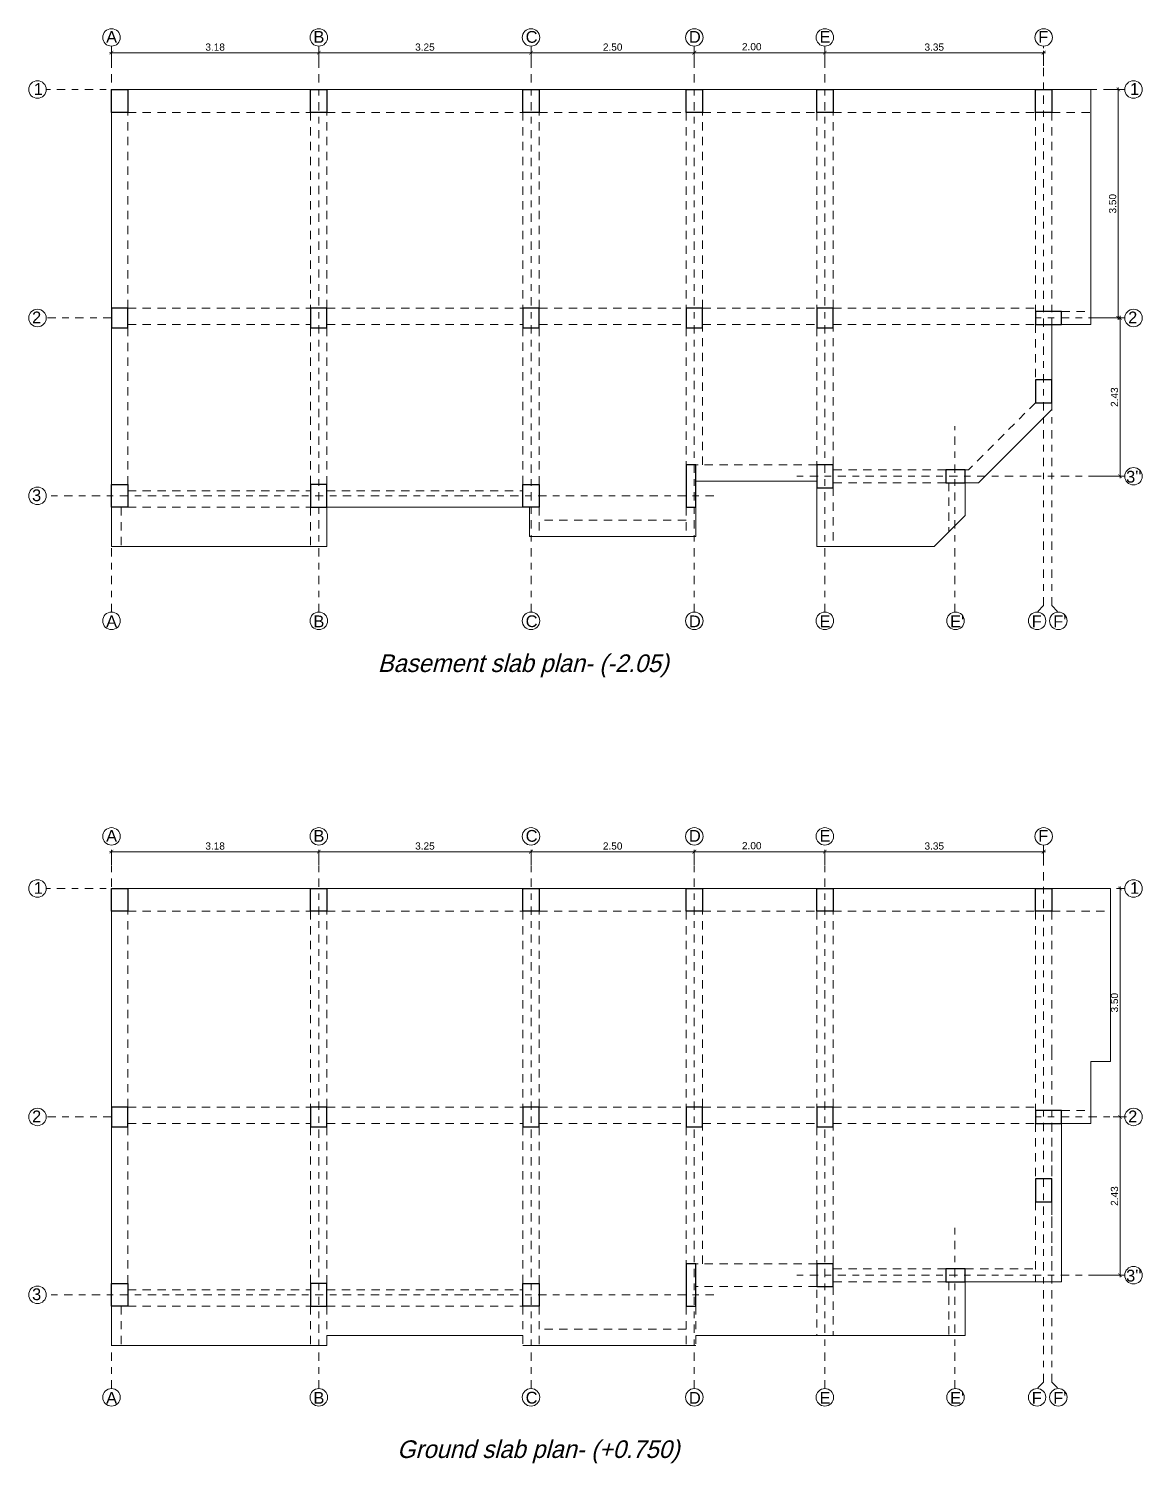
# Model space of a CAD drawing. Header units: millimetres. Extents: x 3790 to 7711, y 1449 to 3132.
# Drawn here: x 3789.94 to 3806.99, y 1458.86 to 1480.84 of the extents above; entities that cross this region are included whole.
import ezdxf

# ---------------------------------------------------------------- set-up
doc = ezdxf.new("R2010")
doc.units = ezdxf.units.MM
doc.header["$PDMODE"] = 3
doc.linetypes.add('DASHDOTX2', pattern=[50.8, 25.4, -12.7, 0, -12.7])
doc.linetypes.add('HIDDEN', pattern=[9.525, 6.35, -3.175])
for name, color, linetype, lineweight in [('cotas', 7, 'Continuous', 5), ('EJES', 20, 'DASHDOTX2', 9), ('pluma 1', 1, 'Continuous', 9), ('pluma 2.5', 30, 'Continuous', 25), ('proyecciones', 32, 'HIDDEN', 9), ('TEXTO', 7, 'Continuous', 9)]:
    doc.layers.add(name, color=color, linetype=linetype, lineweight=lineweight)
doc.styles.get("Standard").update_dxf_attribs({"font": 'arial.ttf'})
doc.styles.add('TIMES', font='arial.ttf', dxfattribs={"height": 0.11})
doc.dimstyles.new('julio', dxfattribs={"dimtxt": 0.11, "dimasz": 0.057, "dimexe": 0.03, "dimexo": 0.097, "dimgap": 0.0295, "dimtad": 1, "dimzin": 4, "dimdsep": 46, "dimtxsty": 'TIMES', "dimblk": 'ARCHTICK', "dimcen": 0, "dimdle": 0.03, "dimclrd": 256, "dimclre": 256, "dimclrt": 256, "dimadec": 0, "dimazin": 0, "dimtfac": 1, "dimtix": 1, "dimtmove": 2, "dimatfit": 2, "dimldrblk": 'ARCHTICK', "dimfxl": 1, "dimtolj": 1, "dimtzin": 0, "dimlwd": 5, "dimlwe": 5, "dimarcsym": 0})

# ---------------------------------------------------------------- blocks, each defined once
blk = doc.blocks.new('_ArchTick')
at = {"color": 0, "linetype": 'ByBlock', "lineweight": 40, "const_width": 0.15}
blk.add_lwpolyline([(-0.5, -0.5), (0.5, 0.5)], dxfattribs=at)
blk = doc.blocks.new('*D864')
at = {"layer": 'cotas', "lineweight": 5, "transparency": 16777216}
for p, q in [((3791.174, 1480.47), (3794.409, 1480.47)), ((3791.204, 1480.267), (3791.204, 1480.5)), ((3794.379, 1480.267), (3794.379, 1480.5))]:
    blk.add_line(p, q, dxfattribs=at)
at = {"layer": 'Defpoints', "color": 0, "transparency": 16777216}
for p in [(3794.379, 1480.47), (3791.204, 1480.17), (3794.379, 1480.17)]:
    blk.add_point(p, dxfattribs=at)
at = {"layer": 'cotas', "lineweight": 5, "transparency": 16777216, "xscale": 0.057, "yscale": 0.057, "zscale": 0.057, "rotation": 180}
blk.add_blockref('_ArchTick', (3791.204, 1480.47), dxfattribs=at)
at = {"layer": 'cotas', "lineweight": 5, "transparency": 16777216, "xscale": 0.057, "yscale": 0.057, "zscale": 0.057}
blk.add_blockref('_ArchTick', (3794.379, 1480.47), dxfattribs=at)
at = {"layer": 'cotas', "transparency": 16777216, "insert": (3792.791, 1480.555), "char_height": 0.11, "attachment_point": 5, "style": 'TIMES'}
blk.add_mtext('\\A1;3.18', dxfattribs=at)
blk = doc.blocks.new('*D865')
at = {"layer": 'cotas', "lineweight": 5, "transparency": 16777216}
for p, q in [((3794.349, 1480.47), (3797.659, 1480.47)), ((3794.379, 1480.267), (3794.379, 1480.5)), ((3797.629, 1480.267), (3797.629, 1480.5))]:
    blk.add_line(p, q, dxfattribs=at)
at = {"layer": 'Defpoints', "color": 0, "transparency": 16777216}
for p in [(3797.629, 1480.47), (3794.379, 1480.17), (3797.629, 1480.17)]:
    blk.add_point(p, dxfattribs=at)
at = {"layer": 'cotas', "lineweight": 5, "transparency": 16777216, "xscale": 0.057, "yscale": 0.057, "zscale": 0.057, "rotation": 180}
blk.add_blockref('_ArchTick', (3794.379, 1480.47), dxfattribs=at)
at = {"layer": 'cotas', "lineweight": 5, "transparency": 16777216, "xscale": 0.057, "yscale": 0.057, "zscale": 0.057}
blk.add_blockref('_ArchTick', (3797.629, 1480.47), dxfattribs=at)
at = {"layer": 'cotas', "transparency": 16777216, "insert": (3796.004, 1480.555), "char_height": 0.11, "attachment_point": 5, "style": 'TIMES'}
blk.add_mtext('\\A1;3.25', dxfattribs=at)
blk = doc.blocks.new('*D866')
at = {"layer": 'cotas', "lineweight": 5, "transparency": 16777216}
for p, q in [((3797.599, 1480.47), (3800.159, 1480.47)), ((3797.629, 1480.267), (3797.629, 1480.5)), ((3800.129, 1480.267), (3800.129, 1480.5))]:
    blk.add_line(p, q, dxfattribs=at)
at = {"layer": 'Defpoints', "color": 0, "transparency": 16777216}
for p in [(3800.129, 1480.47), (3797.629, 1480.17), (3800.129, 1480.17)]:
    blk.add_point(p, dxfattribs=at)
at = {"layer": 'cotas', "lineweight": 5, "transparency": 16777216, "xscale": 0.057, "yscale": 0.057, "zscale": 0.057, "rotation": 180}
blk.add_blockref('_ArchTick', (3797.629, 1480.47), dxfattribs=at)
at = {"layer": 'cotas', "lineweight": 5, "transparency": 16777216, "xscale": 0.057, "yscale": 0.057, "zscale": 0.057}
blk.add_blockref('_ArchTick', (3800.129, 1480.47), dxfattribs=at)
at = {"layer": 'cotas', "transparency": 16777216, "insert": (3798.879, 1480.555), "char_height": 0.11, "attachment_point": 5, "style": 'TIMES'}
blk.add_mtext('\\A1;2.50', dxfattribs=at)
blk = doc.blocks.new('*D867')
at = {"layer": 'cotas', "lineweight": 5, "transparency": 16777216}
for p, q in [((3800.099, 1480.47), (3802.159, 1480.47)), ((3800.129, 1480.267), (3800.129, 1480.5)), ((3802.129, 1480.267), (3802.129, 1480.5))]:
    blk.add_line(p, q, dxfattribs=at)
at = {"layer": 'Defpoints', "color": 0, "transparency": 16777216}
for p in [(3802.129, 1480.47), (3800.129, 1480.17), (3802.129, 1480.17)]:
    blk.add_point(p, dxfattribs=at)
at = {"layer": 'cotas', "lineweight": 5, "transparency": 16777216, "xscale": 0.057, "yscale": 0.057, "zscale": 0.057, "rotation": 180}
blk.add_blockref('_ArchTick', (3800.129, 1480.47), dxfattribs=at)
at = {"layer": 'cotas', "lineweight": 5, "transparency": 16777216, "xscale": 0.057, "yscale": 0.057, "zscale": 0.057}
blk.add_blockref('_ArchTick', (3802.129, 1480.47), dxfattribs=at)
at = {"layer": 'cotas', "transparency": 16777216, "insert": (3801.009, 1480.561), "char_height": 0.11, "attachment_point": 5, "style": 'TIMES'}
blk.add_mtext('\\A1;2.00', dxfattribs=at)
blk = doc.blocks.new('*D868')
at = {"layer": 'cotas', "lineweight": 5, "transparency": 16777216}
for p, q in [((3802.099, 1480.47), (3805.509, 1480.47)), ((3802.129, 1480.267), (3802.129, 1480.5)), ((3805.479, 1480.267), (3805.479, 1480.5))]:
    blk.add_line(p, q, dxfattribs=at)
at = {"layer": 'Defpoints', "color": 0, "transparency": 16777216}
for p in [(3805.479, 1480.47), (3802.129, 1480.17), (3805.479, 1480.17)]:
    blk.add_point(p, dxfattribs=at)
at = {"layer": 'cotas', "lineweight": 5, "transparency": 16777216, "xscale": 0.057, "yscale": 0.057, "zscale": 0.057, "rotation": 180}
blk.add_blockref('_ArchTick', (3802.129, 1480.47), dxfattribs=at)
at = {"layer": 'cotas', "lineweight": 5, "transparency": 16777216, "xscale": 0.057, "yscale": 0.057, "zscale": 0.057}
blk.add_blockref('_ArchTick', (3805.479, 1480.47), dxfattribs=at)
at = {"layer": 'cotas', "transparency": 16777216, "insert": (3803.804, 1480.555), "char_height": 0.11, "attachment_point": 5, "style": 'TIMES'}
blk.add_mtext('\\A1;3.35', dxfattribs=at)
blk = doc.blocks.new('*D863')
at = {"layer": 'cotas', "lineweight": 5, "transparency": 16777216}
for p, q in [((3806.419, 1479.906), (3806.652, 1479.906)), ((3806.622, 1476.376), (3806.622, 1479.936)), ((3806.419, 1476.406), (3806.652, 1476.406))]:
    blk.add_line(p, q, dxfattribs=at)
at = {"layer": 'Defpoints', "color": 0, "transparency": 16777216}
for p in [(3806.322, 1479.906), (3806.622, 1479.906), (3806.322, 1476.406)]:
    blk.add_point(p, dxfattribs=at)
at = {"layer": 'cotas', "lineweight": 5, "transparency": 16777216, "xscale": 0.057, "yscale": 0.057, "zscale": 0.057}
for p, rotation in [((3806.622, 1479.906), 90), ((3806.622, 1476.406), 270)]:
    blk.add_blockref('_ArchTick', p, dxfattribs=dict(at, rotation=rotation))
at = {"layer": 'cotas', "transparency": 16777216, "insert": (3806.536, 1478.156), "char_height": 0.11, "attachment_point": 5, "rotation": 90, "style": 'TIMES'}
blk.add_mtext('\\A1;3.50', dxfattribs=at)
blk = doc.blocks.new('*D869')
at = {"layer": 'cotas', "lineweight": 5, "transparency": 16777216}
for p, q in [((3806.242, 1476.406), (3806.679, 1476.406)), ((3806.649, 1476.436), (3806.649, 1473.951)), ((3806.242, 1473.981), (3806.679, 1473.981))]:
    blk.add_line(p, q, dxfattribs=at)
at = {"layer": 'Defpoints', "color": 0, "transparency": 16777216}
for p in [(3806.145, 1476.406), (3806.145, 1473.981), (3806.649, 1473.981)]:
    blk.add_point(p, dxfattribs=at)
at = {"layer": 'cotas', "lineweight": 5, "transparency": 16777216, "xscale": 0.057, "yscale": 0.057, "zscale": 0.057}
for p, rotation in [((3806.649, 1476.406), 90), ((3806.649, 1473.981), 270)]:
    blk.add_blockref('_ArchTick', p, dxfattribs=dict(at, rotation=rotation))
at = {"layer": 'cotas', "transparency": 16777216, "insert": (3806.564, 1475.193), "char_height": 0.11, "attachment_point": 5, "rotation": 90, "style": 'TIMES'}
blk.add_mtext('\\A1;2.43', dxfattribs=at)
blk = doc.blocks.new('*D897')
at = {"layer": 'cotas', "lineweight": 5, "transparency": 16777216}
for p, q in [((3791.174, 1468.229), (3794.409, 1468.229)), ((3791.204, 1468.026), (3791.204, 1468.259)), ((3794.379, 1468.026), (3794.379, 1468.259))]:
    blk.add_line(p, q, dxfattribs=at)
at = {"layer": 'Defpoints', "color": 0, "transparency": 16777216}
for p in [(3794.379, 1468.229), (3791.204, 1467.929), (3794.379, 1467.929)]:
    blk.add_point(p, dxfattribs=at)
at = {"layer": 'cotas', "lineweight": 5, "transparency": 16777216, "xscale": 0.057, "yscale": 0.057, "zscale": 0.057, "rotation": 180}
blk.add_blockref('_ArchTick', (3791.204, 1468.229), dxfattribs=at)
at = {"layer": 'cotas', "lineweight": 5, "transparency": 16777216, "xscale": 0.057, "yscale": 0.057, "zscale": 0.057}
blk.add_blockref('_ArchTick', (3794.379, 1468.229), dxfattribs=at)
at = {"layer": 'cotas', "transparency": 16777216, "insert": (3792.791, 1468.315), "char_height": 0.11, "attachment_point": 5, "style": 'TIMES'}
blk.add_mtext('\\A1;3.18', dxfattribs=at)
blk = doc.blocks.new('*D898')
at = {"layer": 'cotas', "lineweight": 5, "transparency": 16777216}
for p, q in [((3794.349, 1468.229), (3797.659, 1468.229)), ((3794.379, 1468.026), (3794.379, 1468.259)), ((3797.629, 1468.026), (3797.629, 1468.259))]:
    blk.add_line(p, q, dxfattribs=at)
at = {"layer": 'Defpoints', "color": 0, "transparency": 16777216}
for p in [(3797.629, 1468.229), (3794.379, 1467.929), (3797.629, 1467.929)]:
    blk.add_point(p, dxfattribs=at)
at = {"layer": 'cotas', "lineweight": 5, "transparency": 16777216, "xscale": 0.057, "yscale": 0.057, "zscale": 0.057, "rotation": 180}
blk.add_blockref('_ArchTick', (3794.379, 1468.229), dxfattribs=at)
at = {"layer": 'cotas', "lineweight": 5, "transparency": 16777216, "xscale": 0.057, "yscale": 0.057, "zscale": 0.057}
blk.add_blockref('_ArchTick', (3797.629, 1468.229), dxfattribs=at)
at = {"layer": 'cotas', "transparency": 16777216, "insert": (3796.004, 1468.315), "char_height": 0.11, "attachment_point": 5, "style": 'TIMES'}
blk.add_mtext('\\A1;3.25', dxfattribs=at)
blk = doc.blocks.new('*D899')
at = {"layer": 'cotas', "lineweight": 5, "transparency": 16777216}
for p, q in [((3797.599, 1468.229), (3800.159, 1468.229)), ((3797.629, 1468.026), (3797.629, 1468.259)), ((3800.129, 1468.026), (3800.129, 1468.259))]:
    blk.add_line(p, q, dxfattribs=at)
at = {"layer": 'Defpoints', "color": 0, "transparency": 16777216}
for p in [(3800.129, 1468.229), (3797.629, 1467.929), (3800.129, 1467.929)]:
    blk.add_point(p, dxfattribs=at)
at = {"layer": 'cotas', "lineweight": 5, "transparency": 16777216, "xscale": 0.057, "yscale": 0.057, "zscale": 0.057, "rotation": 180}
blk.add_blockref('_ArchTick', (3797.629, 1468.229), dxfattribs=at)
at = {"layer": 'cotas', "lineweight": 5, "transparency": 16777216, "xscale": 0.057, "yscale": 0.057, "zscale": 0.057}
blk.add_blockref('_ArchTick', (3800.129, 1468.229), dxfattribs=at)
at = {"layer": 'cotas', "transparency": 16777216, "insert": (3798.879, 1468.315), "char_height": 0.11, "attachment_point": 5, "style": 'TIMES'}
blk.add_mtext('\\A1;2.50', dxfattribs=at)
blk = doc.blocks.new('*D900')
at = {"layer": 'cotas', "lineweight": 5, "transparency": 16777216}
for p, q in [((3800.099, 1468.229), (3802.159, 1468.229)), ((3800.129, 1468.026), (3800.129, 1468.259)), ((3802.129, 1468.026), (3802.129, 1468.259))]:
    blk.add_line(p, q, dxfattribs=at)
at = {"layer": 'Defpoints', "color": 0, "transparency": 16777216}
for p in [(3802.129, 1468.229), (3800.129, 1467.929), (3802.129, 1467.929)]:
    blk.add_point(p, dxfattribs=at)
at = {"layer": 'cotas', "lineweight": 5, "transparency": 16777216, "xscale": 0.057, "yscale": 0.057, "zscale": 0.057, "rotation": 180}
blk.add_blockref('_ArchTick', (3800.129, 1468.229), dxfattribs=at)
at = {"layer": 'cotas', "lineweight": 5, "transparency": 16777216, "xscale": 0.057, "yscale": 0.057, "zscale": 0.057}
blk.add_blockref('_ArchTick', (3802.129, 1468.229), dxfattribs=at)
at = {"layer": 'cotas', "transparency": 16777216, "insert": (3801.009, 1468.32), "char_height": 0.11, "attachment_point": 5, "style": 'TIMES'}
blk.add_mtext('\\A1;2.00', dxfattribs=at)
blk = doc.blocks.new('*D901')
at = {"layer": 'cotas', "lineweight": 5, "transparency": 16777216}
for p, q in [((3802.099, 1468.229), (3805.509, 1468.229)), ((3802.129, 1468.026), (3802.129, 1468.259)), ((3805.479, 1468.026), (3805.479, 1468.259))]:
    blk.add_line(p, q, dxfattribs=at)
at = {"layer": 'Defpoints', "color": 0, "transparency": 16777216}
for p in [(3805.479, 1468.229), (3802.129, 1467.929), (3805.479, 1467.929)]:
    blk.add_point(p, dxfattribs=at)
at = {"layer": 'cotas', "lineweight": 5, "transparency": 16777216, "xscale": 0.057, "yscale": 0.057, "zscale": 0.057, "rotation": 180}
blk.add_blockref('_ArchTick', (3802.129, 1468.229), dxfattribs=at)
at = {"layer": 'cotas', "lineweight": 5, "transparency": 16777216, "xscale": 0.057, "yscale": 0.057, "zscale": 0.057}
blk.add_blockref('_ArchTick', (3805.479, 1468.229), dxfattribs=at)
at = {"layer": 'cotas', "transparency": 16777216, "insert": (3803.804, 1468.315), "char_height": 0.11, "attachment_point": 5, "style": 'TIMES'}
blk.add_mtext('\\A1;3.35', dxfattribs=at)
blk = doc.blocks.new('*D902')
at = {"layer": 'cotas', "lineweight": 5, "transparency": 16777216}
for p, q in [((3806.649, 1464.135), (3806.649, 1467.695)), ((3806.719, 1467.665), (3806.679, 1467.665)), ((3806.746, 1464.165), (3806.679, 1464.165))]:
    blk.add_line(p, q, dxfattribs=at)
at = {"layer": 'Defpoints', "color": 0, "transparency": 16777216}
for p in [(3806.622, 1467.665), (3806.649, 1467.665), (3806.649, 1464.165)]:
    blk.add_point(p, dxfattribs=at)
at = {"layer": 'cotas', "lineweight": 5, "transparency": 16777216, "xscale": 0.057, "yscale": 0.057, "zscale": 0.057}
for p, rotation in [((3806.649, 1467.665), 90), ((3806.649, 1464.165), 270)]:
    blk.add_blockref('_ArchTick', p, dxfattribs=dict(at, rotation=rotation))
at = {"layer": 'cotas', "transparency": 16777216, "insert": (3806.564, 1465.915), "char_height": 0.11, "attachment_point": 5, "rotation": 90, "style": 'TIMES'}
blk.add_mtext('\\A1;3.50', dxfattribs=at)
blk = doc.blocks.new('*D903')
at = {"layer": 'cotas', "lineweight": 5, "transparency": 16777216}
for p, q in [((3806.542, 1464.165), (3806.679, 1464.165)), ((3806.649, 1464.195), (3806.649, 1461.71)), ((3806.242, 1461.74), (3806.679, 1461.74))]:
    blk.add_line(p, q, dxfattribs=at)
at = {"layer": 'Defpoints', "color": 0, "transparency": 16777216}
for p in [(3806.445, 1464.165), (3806.145, 1461.74), (3806.649, 1461.74)]:
    blk.add_point(p, dxfattribs=at)
at = {"layer": 'cotas', "lineweight": 5, "transparency": 16777216, "xscale": 0.057, "yscale": 0.057, "zscale": 0.057}
for p, rotation in [((3806.649, 1464.165), 90), ((3806.649, 1461.74), 270)]:
    blk.add_blockref('_ArchTick', p, dxfattribs=dict(at, rotation=rotation))
at = {"layer": 'cotas', "transparency": 16777216, "insert": (3806.564, 1462.953), "char_height": 0.11, "attachment_point": 5, "rotation": 90, "style": 'TIMES'}
blk.add_mtext('\\A1;2.43', dxfattribs=at)

msp = doc.modelspace()

# ---------------------------------------------------------------- linework, layer by layer
at = {"layer": 'cotas', "color": 3}
for p, q in [((3805.7538, 1461.6401), (3805.7538, 1464.0651)), ((3804.2795, 1461.6401), (3804.2795, 1460.8151)), ((3804.2795, 1460.8151), (3800.1538, 1460.8151))]:
    msp.add_line(p, q, dxfattribs=at)
for points in [[(3806.2038, 1476.3057), (3806.2038, 1479.9057), (3791.2038, 1479.9057)], [(3800.1538, 1473.0557), (3797.6038, 1473.0557), (3797.6038, 1473.5057), (3794.5038, 1473.5057), (3794.5038, 1472.9057), (3791.2038, 1472.9057), (3791.2038, 1479.9057)], [(3805.6038, 1475.0022), (3804.4824, 1473.8807), (3804.2795, 1473.8807), (3804.2795, 1473.3815), (3803.8038, 1472.9057), (3802.0038, 1472.9057), (3802.0038, 1473.9057), (3800.1538, 1473.9057), (3800.1538, 1473.0557)], [(3805.7538, 1464.0651), (3806.2038, 1464.0651), (3806.2038, 1465.0151), (3806.5038, 1465.0151), (3806.5038, 1467.6651), (3791.2038, 1467.6651)], [(3797.5038, 1460.8151), (3794.5038, 1460.8151), (3794.5038, 1460.6651), (3791.2038, 1460.6651), (3791.2038, 1467.6651)], [(3804.2795, 1461.6401), (3805.7538, 1461.6401)], [(3800.1538, 1460.6651), (3797.5038, 1460.6651)]]:
    msp.add_lwpolyline(points, dxfattribs=at)
at = {"layer": 'cotas'}
msp.add_lwpolyline([(3806.2038, 1479.9057), (3806.2038, 1476.3057), (3805.6038, 1476.3057), (3805.6038, 1475.0022), (3804.4824, 1473.8807), (3804.2795, 1473.8807), (3804.2795, 1473.3815), (3803.8038, 1472.9057), (3802.0038, 1472.9057), (3802.0038, 1473.9057), (3800.1538, 1473.9057), (3800.1538, 1473.0557), (3797.6038, 1473.0557), (3797.6038, 1473.5057), (3794.5038, 1473.5057), (3794.5038, 1472.9057), (3791.2038, 1472.9057), (3791.2038, 1479.9057), (3806.2038, 1479.9057)], dxfattribs=at)
at = {"layer": 'EJES', "ltscale": 0.005}
for p, q in [((3791.2038, 1471.8993), (3791.2038, 1480.5697)), ((3794.3788, 1471.8993), (3794.3788, 1480.5697)), ((3797.6288, 1471.8993), (3797.6288, 1480.5697)), ((3800.1288, 1471.8993), (3800.1288, 1480.5697)), ((3802.1288, 1471.8993), (3802.1288, 1480.5697)), ((3805.4788, 1471.9993), (3805.4788, 1480.5697)), ((3806.722, 1479.9057), (3790.2038, 1479.9057)), ((3791.2038, 1476.4057), (3790.2038, 1476.4057)), ((3806.722, 1476.4057), (3805.3538, 1476.4057)), ((3805.6038, 1471.9993), (3805.6038, 1476.5057)), ((3804.1205, 1471.899), (3804.1205, 1474.7494)), ((3806.722, 1473.9807), (3801.6488, 1473.9807)), ((3800.426, 1473.6807), (3790.2038, 1473.6807)), ((3805.4788, 1471.9993), (3805.3788, 1471.8993)), ((3805.6038, 1471.9993), (3805.7038, 1471.8993)), ((3791.2038, 1460.0033), (3791.2038, 1468.3291)), ((3794.3788, 1460.0033), (3794.3788, 1468.3291)), ((3797.6288, 1460.0033), (3797.6288, 1468.3291)), ((3800.1288, 1460.0033), (3800.1288, 1468.3291)), ((3802.1288, 1460.0033), (3802.1288, 1468.3291)), ((3805.4788, 1460.1033), (3805.4788, 1468.3291)), ((3806.722, 1467.6651), (3790.2038, 1467.6651)), ((3805.6038, 1460.1033), (3805.6038, 1464.2651)), ((3791.2038, 1464.1651), (3790.2038, 1464.1651)), ((3806.722, 1464.1651), (3805.3538, 1464.1651)), ((3804.1205, 1460.003), (3804.1205, 1462.5088)), ((3806.722, 1461.7401), (3801.6488, 1461.7401)), ((3800.426, 1461.4401), (3790.2038, 1461.4401)), ((3805.4788, 1460.1033), (3805.3788, 1460.0033)), ((3805.6038, 1460.1033), (3805.7038, 1460.0033))]:
    msp.add_line(p, q, dxfattribs=at)
at = {"layer": 'pluma 1'}
for centre in [(3791.2038, 1480.7036), (3794.3788, 1480.7036), (3797.6288, 1480.7036), (3800.1288, 1480.7036), (3802.1288, 1480.7036), (3805.4788, 1480.7036), (3790.0699, 1479.9057), (3806.8559, 1479.9057), (3790.0699, 1476.4057), (3806.8559, 1476.4057), (3806.8559, 1473.9807), (3790.0699, 1473.6807), (3791.2038, 1471.7654), (3794.3788, 1471.7654), (3797.6288, 1471.7654), (3800.1288, 1471.7654), (3802.1288, 1471.7654), (3804.1295, 1471.7654), (3805.3788, 1471.7654), (3805.7038, 1471.7654), (3791.2038, 1468.463), (3794.3788, 1468.463), (3797.6288, 1468.463), (3800.1288, 1468.463), (3802.1288, 1468.463), (3805.4788, 1468.463), (3790.0699, 1467.6651), (3806.8559, 1467.6651), (3790.0699, 1464.1651), (3806.8559, 1464.1651), (3806.8559, 1461.7401), (3790.0699, 1461.4401), (3791.2038, 1459.8694), (3794.3788, 1459.8694), (3797.6288, 1459.8694), (3800.1288, 1459.8694), (3802.1288, 1459.8694), (3804.1295, 1459.8694), (3805.3788, 1459.8694), (3805.7038, 1459.8694)]:
    msp.add_circle(centre, 0.1339, dxfattribs=at)
at = {"layer": 'pluma 2.5'}
for points in [[(3791.4538, 1479.5557), (3791.2038, 1479.5557), (3791.2038, 1479.9057), (3791.4538, 1479.9057)], [(3794.5038, 1479.5557), (3794.2538, 1479.5557), (3794.2538, 1479.9057), (3794.5038, 1479.9057)], [(3797.7538, 1479.5557), (3797.5038, 1479.5557), (3797.5038, 1479.9057), (3797.7538, 1479.9057)], [(3800.2538, 1479.5557), (3800.0038, 1479.5557), (3800.0038, 1479.9057), (3800.2538, 1479.9057)], [(3802.2538, 1479.5557), (3802.0038, 1479.5557), (3802.0038, 1479.9057), (3802.2538, 1479.9057)], [(3805.6038, 1479.5557), (3805.3538, 1479.5557), (3805.3538, 1479.9057), (3805.6038, 1479.9057)], [(3791.2038, 1476.2557), (3791.4538, 1476.2557), (3791.4538, 1476.5557), (3791.2038, 1476.5557)], [(3794.2538, 1476.2557), (3794.5038, 1476.2557), (3794.5038, 1476.5557), (3794.2538, 1476.5557)], [(3797.5038, 1476.2557), (3797.7538, 1476.2557), (3797.7538, 1476.5557), (3797.5038, 1476.5557)], [(3800.0038, 1476.2557), (3800.2538, 1476.2557), (3800.2538, 1476.5557), (3800.0038, 1476.5557)], [(3802.0038, 1476.2557), (3802.2538, 1476.2557), (3802.2538, 1476.5557), (3802.0038, 1476.5557)], [(3805.3538, 1476.3057), (3805.7538, 1476.3057), (3805.7538, 1476.5057), (3805.3538, 1476.5057)], [(3805.6038, 1475.4557), (3805.3538, 1475.4557), (3805.3538, 1475.1057), (3805.4538, 1475.1057), (3805.6038, 1475.1057)], [(3802.2538, 1474.1557), (3802.0038, 1474.1557), (3802.0038, 1473.8057), (3802.1038, 1473.8057), (3802.2538, 1473.8057)], [(3804.2795, 1474.0807), (3803.9795, 1474.0807), (3803.9795, 1473.8807), (3804.2795, 1473.8807)], [(3791.4538, 1473.5057), (3791.2038, 1473.5057), (3791.2038, 1473.8557), (3791.4538, 1473.8557)], [(3794.5038, 1473.8557), (3794.2538, 1473.8557), (3794.2538, 1473.5057), (3794.5038, 1473.5057)], [(3797.7538, 1473.5057), (3797.5038, 1473.5057), (3797.5038, 1473.8557), (3797.7538, 1473.8557)], [(3791.4538, 1467.3151), (3791.2038, 1467.3151), (3791.2038, 1467.6651), (3791.4538, 1467.6651)], [(3794.5038, 1467.3151), (3794.2538, 1467.3151), (3794.2538, 1467.6651), (3794.5038, 1467.6651)], [(3797.7538, 1467.3151), (3797.5038, 1467.3151), (3797.5038, 1467.6651), (3797.7538, 1467.6651)], [(3800.2538, 1467.3151), (3800.0038, 1467.3151), (3800.0038, 1467.6651), (3800.2538, 1467.6651)], [(3802.2538, 1467.3151), (3802.0038, 1467.3151), (3802.0038, 1467.6651), (3802.2538, 1467.6651)], [(3805.6038, 1467.3151), (3805.3538, 1467.3151), (3805.3538, 1467.6651), (3805.6038, 1467.6651)], [(3791.2038, 1464.0151), (3791.4538, 1464.0151), (3791.4538, 1464.3151), (3791.2038, 1464.3151)], [(3794.2538, 1464.0151), (3794.5038, 1464.0151), (3794.5038, 1464.3151), (3794.2538, 1464.3151)], [(3797.5038, 1464.0151), (3797.7538, 1464.0151), (3797.7538, 1464.3151), (3797.5038, 1464.3151)], [(3800.0038, 1464.0151), (3800.2538, 1464.0151), (3800.2538, 1464.3151), (3800.0038, 1464.3151)], [(3802.0038, 1464.0151), (3802.2538, 1464.0151), (3802.2538, 1464.3151), (3802.0038, 1464.3151)], [(3805.3538, 1464.0651), (3805.7538, 1464.0651), (3805.7538, 1464.2651), (3805.3538, 1464.2651)], [(3805.6038, 1463.2151), (3805.3538, 1463.2151), (3805.3538, 1462.8651), (3805.4538, 1462.8651), (3805.6038, 1462.8651)], [(3802.2538, 1461.9151), (3802.0038, 1461.9151), (3802.0038, 1461.5651), (3802.1038, 1461.5651), (3802.2538, 1461.5651)], [(3804.2795, 1461.8401), (3803.9795, 1461.8401), (3803.9795, 1461.6401), (3804.2795, 1461.6401)], [(3791.4538, 1461.2651), (3791.2038, 1461.2651), (3791.2038, 1461.6151), (3791.4538, 1461.6151)], [(3794.5038, 1461.6151), (3794.2538, 1461.6151), (3794.2538, 1461.2651), (3794.5038, 1461.2651)], [(3797.7538, 1461.2651), (3797.5038, 1461.2651), (3797.5038, 1461.6151), (3797.7538, 1461.6151)]]:
    msp.add_lwpolyline(points, close=True, dxfattribs=at)
for points in [[(3800.0038, 1473.5057), (3800.1538, 1473.5057), (3800.1538, 1474.1557), (3800.0038, 1474.1557), (3800.0038, 1473.5057)], [(3800.0038, 1461.2651), (3800.1538, 1461.2651), (3800.1538, 1461.9151), (3800.0038, 1461.9151), (3800.0038, 1461.2651)]]:
    msp.add_lwpolyline(points, dxfattribs=at)
at = {"layer": 'proyecciones', "color": 3, "linetype": 'HIDDEN', "ltscale": 0.02}
msp.add_line((3800.1538, 1461.2651), (3800.1538, 1460.8151), dxfattribs=at)
for points in [[(3791.4538, 1476.5557), (3791.4538, 1479.5557)], [(3791.4538, 1479.5557), (3794.2538, 1479.5557)], [(3794.2538, 1479.5557), (3794.2538, 1476.5557)], [(3794.5038, 1476.5557), (3794.5038, 1479.5557)], [(3794.5038, 1479.5557), (3797.5038, 1479.5557)], [(3797.5038, 1479.5557), (3797.5038, 1476.5557)], [(3797.7538, 1476.5557), (3797.7538, 1479.5557)], [(3797.7538, 1479.5557), (3800.0038, 1479.5557)], [(3800.0038, 1479.5557), (3800.0038, 1476.5557)], [(3800.2538, 1476.5557), (3800.2538, 1479.5557)], [(3800.2538, 1479.5557), (3802.0038, 1479.5557)], [(3802.0038, 1479.5557), (3802.0038, 1476.5557)], [(3802.2538, 1479.5557), (3805.3538, 1479.5557)], [(3802.2538, 1476.5557), (3802.2538, 1479.5557)], [(3805.3538, 1479.5557), (3805.3538, 1476.5057)], [(3805.6038, 1479.5557), (3805.6038, 1476.5057)], [(3805.6038, 1479.5557), (3806.2038, 1479.5557)], [(3791.4538, 1476.5557), (3794.2538, 1476.5557)], [(3794.5038, 1476.5557), (3797.5038, 1476.5557)], [(3797.7538, 1476.5557), (3800.0038, 1476.5557)], [(3800.2538, 1476.5557), (3802.0038, 1476.5557)], [(3802.2538, 1476.5557), (3805.3538, 1476.5557)], [(3805.7538, 1476.5057), (3806.2038, 1476.5057)], [(3791.4538, 1476.3057), (3794.2538, 1476.3057)], [(3791.4538, 1473.8557), (3791.4538, 1476.2557)], [(3794.2538, 1476.2557), (3794.2538, 1473.8557)], [(3794.5038, 1476.3057), (3797.5038, 1476.3057)], [(3794.5038, 1473.8557), (3794.5038, 1476.2557)], [(3797.5038, 1476.2557), (3797.5038, 1473.8557)], [(3797.7538, 1476.3057), (3800.0038, 1476.3057)], [(3797.7538, 1473.8557), (3797.7538, 1476.2557)], [(3800.0038, 1476.2557), (3800.0038, 1474.1557)], [(3800.2538, 1476.3057), (3802.0038, 1476.3057)], [(3800.2538, 1474.1557), (3800.2538, 1476.2557)], [(3802.0038, 1476.2557), (3802.0038, 1474.1557)], [(3802.2538, 1476.3057), (3805.3538, 1476.3057)], [(3802.2538, 1474.1557), (3802.2538, 1476.2557)], [(3805.3538, 1476.3057), (3805.3538, 1475.4557)], [(3805.3538, 1475.1057), (3804.3288, 1474.0807)], [(3802.0038, 1474.1557), (3800.1538, 1474.1557)], [(3803.9795, 1474.0807), (3802.2538, 1474.0807)], [(3804.2795, 1474.0807), (3804.3288, 1474.0807)], [(3791.4538, 1473.7557), (3794.2538, 1473.7557)], [(3794.5038, 1473.7557), (3797.5038, 1473.7557)], [(3803.9795, 1473.8807), (3802.2538, 1473.8807)], [(3802.2538, 1473.8057), (3802.2538, 1472.9057)], [(3804.0295, 1473.8807), (3804.0295, 1473.1315)], [(3791.3538, 1473.5057), (3791.3538, 1472.9057)], [(3791.4538, 1473.5057), (3794.2538, 1473.5057)], [(3794.2538, 1473.5057), (3794.2538, 1472.9057)], [(3794.5038, 1473.5057), (3797.5038, 1473.5057)], [(3797.7538, 1473.5057), (3797.7538, 1473.0557)], [(3800.0038, 1473.5057), (3800.0038, 1473.0557)], [(3800.0038, 1473.3057), (3797.7538, 1473.3057)], [(3791.4538, 1464.3151), (3791.4538, 1467.3151)], [(3791.4538, 1467.3151), (3794.2538, 1467.3151)], [(3794.2538, 1467.3151), (3794.2538, 1464.3151)], [(3794.5038, 1464.3151), (3794.5038, 1467.3151)], [(3794.5038, 1467.3151), (3797.5038, 1467.3151)], [(3797.5038, 1467.3151), (3797.5038, 1464.3151)], [(3797.7538, 1464.3151), (3797.7538, 1467.3151)], [(3797.7538, 1467.3151), (3800.0038, 1467.3151)], [(3800.0038, 1467.3151), (3800.0038, 1464.3151)], [(3800.2538, 1464.3151), (3800.2538, 1467.3151)], [(3800.2538, 1467.3151), (3802.0038, 1467.3151)], [(3802.0038, 1467.3151), (3802.0038, 1464.3151)], [(3802.2538, 1467.3151), (3805.3538, 1467.3151)], [(3802.2538, 1464.3151), (3802.2538, 1467.3151)], [(3805.3538, 1467.3151), (3805.3538, 1464.2651)], [(3805.6038, 1467.3151), (3805.6038, 1465.1651)], [(3805.6038, 1467.3151), (3806.5038, 1467.3151)], [(3805.6038, 1465.1651), (3805.6038, 1464.2651)], [(3791.4538, 1464.3151), (3794.2538, 1464.3151)], [(3794.5038, 1464.3151), (3797.5038, 1464.3151)], [(3797.7538, 1464.3151), (3800.0038, 1464.3151)], [(3800.2538, 1464.3151), (3802.0038, 1464.3151)], [(3802.2538, 1464.3151), (3805.3538, 1464.3151)], [(3805.7538, 1464.2651), (3806.2038, 1464.2651)], [(3791.4538, 1464.0651), (3794.2538, 1464.0651)], [(3794.5038, 1464.0651), (3797.5038, 1464.0651)], [(3797.7538, 1464.0651), (3800.0038, 1464.0651)], [(3800.2538, 1464.0651), (3802.0038, 1464.0651)], [(3802.2538, 1464.0651), (3805.3538, 1464.0651)], [(3805.3538, 1464.0651), (3805.3538, 1463.2151)], [(3805.6038, 1464.0651), (3805.6038, 1463.2151)], [(3791.4538, 1461.6151), (3791.4538, 1464.0151)], [(3794.2538, 1464.0151), (3794.2538, 1461.6151)], [(3794.5038, 1461.6151), (3794.5038, 1464.0151)], [(3797.5038, 1464.0151), (3797.5038, 1461.6151)], [(3797.7538, 1461.6151), (3797.7538, 1464.0151)], [(3800.0038, 1464.0151), (3800.0038, 1461.9151)], [(3800.2538, 1461.9151), (3800.2538, 1464.0151)], [(3802.0038, 1464.0151), (3802.0038, 1460.8151)], [(3802.2538, 1461.9151), (3802.2538, 1464.0151)], [(3805.3538, 1462.8651), (3805.3538, 1461.6401)], [(3805.6038, 1462.8651), (3805.6038, 1461.6401)], [(3802.0038, 1461.9151), (3800.1538, 1461.9151)], [(3803.9795, 1461.8401), (3802.2538, 1461.8401)], [(3804.2795, 1461.8401), (3805.3538, 1461.8401)], [(3803.9795, 1461.6401), (3802.2538, 1461.6401)], [(3804.0295, 1461.6401), (3804.0295, 1460.8101)], [(3791.4538, 1461.5151), (3794.2538, 1461.5151)], [(3794.5038, 1461.5151), (3797.5038, 1461.5151)], [(3802.0038, 1461.5651), (3800.1538, 1461.5651)], [(3802.2538, 1461.5651), (3802.2538, 1460.8151)], [(3791.3538, 1461.2651), (3791.3538, 1460.6651)], [(3791.4538, 1461.2651), (3794.2538, 1461.2651)], [(3794.2538, 1461.2651), (3794.2538, 1460.6651)], [(3794.5038, 1461.2651), (3797.5038, 1461.2651)], [(3794.5038, 1461.2651), (3794.5038, 1460.8151)], [(3797.5038, 1461.2651), (3797.5038, 1460.8151)], [(3797.7538, 1461.2651), (3797.7538, 1460.6651)], [(3800.0038, 1461.2651), (3800.0038, 1460.6651)], [(3797.5038, 1460.8151), (3797.5038, 1460.6651)], [(3800.0038, 1460.9151), (3797.7538, 1460.9151)], [(3800.1538, 1460.8151), (3800.1538, 1460.6651)]]:
    msp.add_lwpolyline(points, dxfattribs=at)
at = {"layer": 'proyecciones', "color": 3, "linetype": 'ByBlock', "ltscale": 0.02}
for points in [[(3805.6038, 1476.3057), (3805.6038, 1475.4557)], [(3805.7538, 1476.3057), (3806.2038, 1476.3057)], [(3805.6038, 1475.1057), (3805.6038, 1475.0022)]]:
    msp.add_lwpolyline(points, dxfattribs=at)

# ---------------------------------------------------------------- texts
at = {"layer": 'TEXTO', "color": 5, "char_height": 0.18, "width": 2.597734}
for s, insert, attachment_point in [('{\\C7;A}', (3791.1214, 1480.8018), 1), ('{\\C7;B}', (3794.2964, 1480.8018), 1), ('{\\fArial|b0|i0|c0|p34;\\C7;C}', (3797.5464, 1480.8018), 1), ('{\\C7;D}', (3800.0464, 1480.8018), 1), ('{\\C7;E}', (3802.0464, 1480.8018), 1), ('{\\C7;F}', (3805.3964, 1480.8018), 1), ('{\\C7;1}', (3790.0145, 1480.0039), 1), ('{\\C7;1}', (3806.8004, 1480.0039), 1), ('{\\C7;2}', (3789.9875, 1476.5039), 1), ('{\\C7;2}', (3806.7735, 1476.5039), 1), ("{\\C7;3''}", (3806.742, 1474.0641), 1), ('{\\C7;3}', (3789.9875, 1473.7789), 1), ('{\\C7;A}', (3791.1214, 1471.6673), 7), ('{\\C7;B}', (3794.2964, 1471.6673), 7), ('{\\fArial|b0|i0|c0|p34;\\C7;C}', (3797.5464, 1471.6673), 7), ('{\\C7;D}', (3800.0464, 1471.6673), 7), ('{\\C7;E}', (3802.0464, 1471.6673), 7), ("{\\C7;E'}", (3804.0471, 1471.6673), 7), ('{\\C7;F}', (3805.2964, 1471.6673), 7), ("{\\C7;F'}", (3805.6263, 1471.6673), 7), ('{\\C7;A}', (3791.1214, 1468.5611), 1), ('{\\C7;B}', (3794.2964, 1468.5611), 1), ('{\\fArial|b0|i0|c0|p34;\\C7;C}', (3797.5464, 1468.5611), 1), ('{\\C7;D}', (3800.0464, 1468.5611), 1), ('{\\C7;E}', (3802.0464, 1468.5611), 1), ('{\\C7;F}', (3805.3964, 1468.5611), 1), ('{\\C7;1}', (3790.0145, 1467.7632), 1), ('{\\C7;1}', (3806.8004, 1467.7632), 1), ('{\\C7;2}', (3789.9875, 1464.2632), 1), ('{\\C7;2}', (3806.7735, 1464.2632), 1), ("{\\C7;3''}", (3806.742, 1461.8235), 1), ('{\\C7;3}', (3789.9875, 1461.5382), 1), ('{\\C7;A}', (3791.1214, 1459.7713), 7), ('{\\C7;B}', (3794.2964, 1459.7713), 7), ('{\\fArial|b0|i0|c0|p34;\\C7;C}', (3797.5464, 1459.7713), 7), ('{\\C7;D}', (3800.0464, 1459.7713), 7), ('{\\C7;E}', (3802.0464, 1459.7713), 7), ("{\\C7;E'}", (3804.0471, 1459.7713), 7), ('{\\C7;F}', (3805.2964, 1459.7713), 7), ("{\\C7;F'}", (3805.6263, 1459.7713), 7)]:
    msp.add_mtext(s, dxfattribs=dict(at, insert=insert, attachment_point=attachment_point))
at = {"layer": 'TEXTO', "char_height": 0.27, "attachment_point": 1}
for s, insert, width in [('{\\fStylus BT|b0|i0|c0|p34;\\Q15;Basement slab plan- (-2.05)}', (3795.2812, 1471.2513), 6.850758), ('{\\fStylus BT|b0|i0|c0|p34;\\Q15;Ground slab plan- (+0.750)}', (3795.5769, 1459.2098), 7.057912)]:
    msp.add_mtext(s, dxfattribs=dict(at, insert=insert, width=width))

# ---------------------------------------------------------------- dimensions: what is measured, and where the dimension line sits
at = {"layer": 'cotas'}
for base, p1, p2, picture, middle in [((3794.37880138, 1480.4697389662), (3791.20380138, 1480.1697389662), (3794.37880138, 1480.1697389662), '*D864', (3792.79130138, 1480.5554395119)), ((3797.6288, 1480.4697), (3794.3788, 1480.1697), (3797.6288, 1480.1697), '*D865', (3796.0038, 1480.5554)), ((3800.1288, 1480.4697), (3797.6288, 1480.1697), (3800.1288, 1480.1697), '*D866', (3798.8788, 1480.5554)), ((3805.4788, 1480.4697), (3802.1288, 1480.1697), (3805.4788, 1480.1697), '*D868', (3803.8038, 1480.5554)), ((3794.37880138, 1468.2291036728), (3791.20380138, 1467.9291036728), (3794.37880138, 1467.9291036728), '*D897', (3792.79130138, 1468.3148042185)), ((3797.6288, 1468.2291), (3794.3788, 1467.9291), (3797.6288, 1467.9291), '*D898', (3796.0038, 1468.3148)), ((3800.1288, 1468.2291), (3797.6288, 1467.9291), (3800.1288, 1467.9291), '*D899', (3798.8788, 1468.3148)), ((3805.4788, 1468.2291), (3802.1288, 1467.9291), (3805.4788, 1467.9291), '*D901', (3803.8038, 1468.3148))]:
    dim = msp.add_linear_dim(base=base, p1=p1, p2=p2, dimstyle='julio', dxfattribs=at)
    dim.commit()
    dim.dimension.update_dxf_attribs({"geometry": picture, "text_midpoint": middle})
for base, p1, p2, picture, middle in [((3802.1288, 1480.4697), (3800.1288, 1480.1697), (3802.1288, 1480.1697), '*D867', (3801.009, 1480.5605)), ((3802.1288, 1468.2291), (3800.1288, 1467.9291), (3802.1288, 1467.9291), '*D900', (3801.009, 1468.3199))]:
    dim = msp.add_linear_dim(base=base, p1=p1, p2=p2, dimstyle='julio', dxfattribs=at)
    dim.commit()
    dim.dimension.update_dxf_attribs({"geometry": picture, "text_midpoint": middle, "dimtype": 160})
for base, p1, p2, picture, middle in [((3806.622, 1479.9057), (3806.322, 1476.4057), (3806.322, 1479.9057), '*D863', (3806.5363, 1478.1557)), ((3806.6492752817, 1473.9807193158), (3806.145318685, 1476.4057193158), (3806.145318685, 1473.9807193158), '*D869', (3806.563574736, 1475.1932193158)), ((3806.6493, 1467.6651), (3806.6493, 1464.1651), (3806.622, 1467.6651), '*D902', (3806.5636, 1465.9151)), ((3806.6492752817, 1461.7400840224), (3806.445318685, 1464.1650840224), (3806.145318685, 1461.7400840224), '*D903', (3806.563574736, 1462.9525840224))]:
    dim = msp.add_linear_dim(base=base, p1=p1, p2=p2, angle=90, dimstyle='julio', dxfattribs=at)
    dim.commit()
    dim.dimension.update_dxf_attribs({"geometry": picture, "text_midpoint": middle})

doc.saveas('drawing.dxf')
